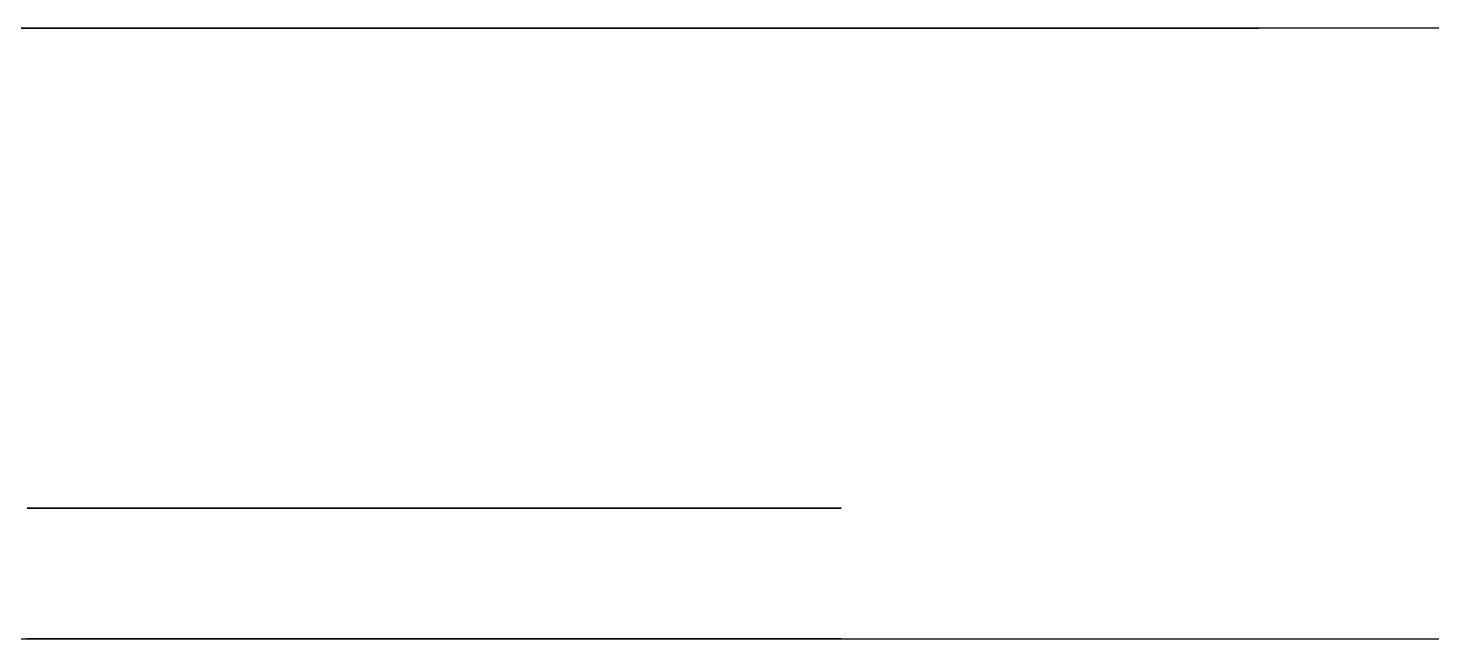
# Model space of a CAD drawing. Header units: metres. Extents: x 0 to 420, y 0 to 297.
# Drawn here: x 158.126 to 161.628, y 61.431 to 62.955 of the extents above; entities that cross this region are included whole.
import ezdxf

# ---------------------------------------------------------------- set-up
doc = ezdxf.new("R2010")
doc.units = ezdxf.units.M

msp = doc.modelspace()

# ---------------------------------------------------------------- linework, layer by layer
at = {"layer": 'GEOMETRY'}
for p, q in [((170.0863, 62.955), (148.6739, 62.955)), ((170.0863, 62.955), (149.6899, 62.955)), ((158.0366, 62.955), (158.1288, 62.955)), ((158.1288, 62.955), (158.0366, 62.955)), ((158.0366, 62.955), (158.1288, 62.955)), ((158.1288, 62.955), (158.0366, 62.955)), ((158.1288, 62.955), (158.2209, 62.955)), ((158.2209, 62.955), (158.1288, 62.955)), ((158.1288, 62.955), (158.2209, 62.955)), ((158.2209, 62.955), (158.1288, 62.955)), ((158.2209, 62.955), (158.3111, 62.955)), ((158.3111, 62.955), (158.2209, 62.955)), ((158.2209, 62.955), (158.3111, 62.955)), ((158.3111, 62.955), (158.2209, 62.955)), ((158.3111, 62.955), (158.4009, 62.955)), ((158.4009, 62.955), (158.3111, 62.955)), ((158.3111, 62.955), (158.4009, 62.955)), ((158.4009, 62.955), (158.3111, 62.955)), ((158.4009, 62.955), (158.4907, 62.955)), ((158.4907, 62.955), (158.4009, 62.955)), ((158.4009, 62.955), (158.4907, 62.955)), ((158.4907, 62.955), (158.4009, 62.955)), ((158.4907, 62.955), (158.5805, 62.955)), ((158.5805, 62.955), (158.4907, 62.955)), ((158.4907, 62.955), (158.5805, 62.955)), ((158.5805, 62.955), (158.4907, 62.955)), ((158.5805, 62.955), (158.6693, 62.955)), ((158.6693, 62.955), (158.5805, 62.955)), ((158.5805, 62.955), (158.6693, 62.955)), ((158.6693, 62.955), (158.5805, 62.955)), ((158.6693, 62.955), (158.7557, 62.955)), ((158.7557, 62.955), (158.6693, 62.955)), ((158.6693, 62.955), (158.7557, 62.955)), ((158.7557, 62.955), (158.6693, 62.955)), ((158.7557, 62.955), (158.842, 62.955)), ((158.842, 62.955), (158.7557, 62.955)), ((158.7557, 62.955), (158.842, 62.955)), ((158.842, 62.955), (158.7557, 62.955)), ((158.842, 62.955), (158.9284, 62.955)), ((158.9284, 62.955), (158.842, 62.955)), ((158.842, 62.955), (158.9284, 62.955)), ((158.9284, 62.955), (158.842, 62.955)), ((158.9284, 62.955), (159.0147, 62.955)), ((159.0147, 62.955), (158.9284, 62.955)), ((158.9284, 62.955), (159.0147, 62.955)), ((159.0147, 62.955), (158.9284, 62.955)), ((159.0147, 62.955), (159.0978, 62.955)), ((159.0978, 62.955), (159.0147, 62.955)), ((159.0147, 62.955), (159.0978, 62.955)), ((159.0978, 62.955), (159.0147, 62.955)), ((159.0978, 62.955), (159.1796, 62.955)), ((159.1796, 62.955), (159.0978, 62.955)), ((159.0978, 62.955), (159.1796, 62.955)), ((159.1796, 62.955), (159.0978, 62.955)), ((159.1796, 62.955), (159.2614, 62.955)), ((159.2614, 62.955), (159.1796, 62.955)), ((159.1796, 62.955), (159.2614, 62.955)), ((159.2614, 62.955), (159.1796, 62.955)), ((159.2614, 62.955), (159.3432, 62.955)), ((159.3432, 62.955), (159.2614, 62.955)), ((159.2614, 62.955), (159.3432, 62.955)), ((159.3432, 62.955), (159.2614, 62.955)), ((159.3432, 62.955), (159.4242, 62.955)), ((159.4242, 62.955), (159.3432, 62.955)), ((159.3432, 62.955), (159.4242, 62.955)), ((159.4242, 62.955), (159.3432, 62.955)), ((159.4242, 62.955), (159.5004, 62.955)), ((159.5004, 62.955), (159.4242, 62.955)), ((159.4242, 62.955), (159.5004, 62.955)), ((159.5004, 62.955), (159.4242, 62.955)), ((159.5004, 62.955), (159.5767, 62.955)), ((159.5767, 62.955), (159.5004, 62.955)), ((159.5004, 62.955), (159.5767, 62.955)), ((159.5767, 62.955), (159.5004, 62.955)), ((159.5767, 62.955), (159.6529, 62.955)), ((159.6529, 62.955), (159.5767, 62.955)), ((159.5767, 62.955), (159.6529, 62.955)), ((159.6529, 62.955), (159.5767, 62.955)), ((159.6529, 62.955), (159.7291, 62.955)), ((159.7291, 62.955), (159.6529, 62.955)), ((159.6529, 62.955), (159.7291, 62.955)), ((159.7291, 62.955), (159.6529, 62.955)), ((159.7291, 62.955), (159.8016, 62.955)), ((159.8016, 62.955), (159.7291, 62.955)), ((159.7291, 62.955), (159.8016, 62.955)), ((159.8016, 62.955), (159.7291, 62.955)), ((159.8016, 62.955), (159.8713, 62.955)), ((159.8713, 62.955), (159.8016, 62.955)), ((159.8016, 62.955), (159.8713, 62.955)), ((159.8713, 62.955), (159.8016, 62.955)), ((159.8713, 62.955), (159.941, 62.955)), ((159.941, 62.955), (159.8713, 62.955)), ((159.8713, 62.955), (159.941, 62.955)), ((159.941, 62.955), (159.8713, 62.955)), ((159.941, 62.955), (160.0107, 62.955)), ((160.0107, 62.955), (159.941, 62.955)), ((159.941, 62.955), (160.0107, 62.955)), ((160.0107, 62.955), (159.941, 62.955)), ((160.0107, 62.955), (160.0804, 62.955)), ((160.0804, 62.955), (160.0107, 62.955)), ((160.0107, 62.955), (160.0804, 62.955)), ((160.0804, 62.955), (160.0107, 62.955)), ((160.0804, 62.955), (160.1426, 62.955)), ((160.1426, 62.955), (160.0804, 62.955)), ((160.0804, 62.955), (160.1426, 62.955)), ((160.1426, 62.955), (160.0804, 62.955)), ((160.1426, 62.955), (160.2049, 62.955)), ((160.2049, 62.955), (160.1426, 62.955)), ((160.1426, 62.955), (160.2049, 62.955)), ((160.2049, 62.955), (160.1426, 62.955)), ((160.2049, 62.955), (160.2672, 62.955)), ((160.2672, 62.955), (160.2049, 62.955)), ((160.2049, 62.955), (160.2672, 62.955)), ((160.2672, 62.955), (160.2049, 62.955)), ((160.2672, 62.955), (160.3295, 62.955)), ((160.3295, 62.955), (160.2672, 62.955)), ((160.2672, 62.955), (160.3295, 62.955)), ((160.3295, 62.955), (160.2672, 62.955)), ((160.3295, 62.955), (160.3882, 62.955)), ((160.3882, 62.955), (160.3295, 62.955)), ((160.3295, 62.955), (160.3882, 62.955)), ((160.3882, 62.955), (160.3295, 62.955)), ((160.3882, 62.955), (160.4423, 62.955)), ((160.4423, 62.955), (160.3882, 62.955)), ((160.3882, 62.955), (160.4423, 62.955)), ((160.4423, 62.955), (160.3882, 62.955)), ((160.4423, 62.955), (160.4964, 62.955)), ((160.4964, 62.955), (160.4423, 62.955)), ((160.4423, 62.955), (160.4964, 62.955)), ((160.4964, 62.955), (160.4423, 62.955)), ((160.4964, 62.955), (160.5505, 62.955)), ((160.5505, 62.955), (160.4964, 62.955)), ((160.4964, 62.955), (160.5505, 62.955)), ((160.5505, 62.955), (160.4964, 62.955)), ((160.5505, 62.955), (160.6046, 62.955)), ((160.6046, 62.955), (160.5505, 62.955)), ((160.5505, 62.955), (160.6046, 62.955)), ((160.6046, 62.955), (160.5505, 62.955)), ((160.6046, 62.955), (160.651, 62.955)), ((160.651, 62.955), (160.6046, 62.955)), ((160.6046, 62.955), (160.651, 62.955)), ((160.651, 62.955), (160.6046, 62.955)), ((160.651, 62.955), (160.6963, 62.955)), ((160.6963, 62.955), (160.651, 62.955)), ((160.651, 62.955), (160.6963, 62.955)), ((160.6963, 62.955), (160.651, 62.955)), ((160.6963, 62.955), (160.7415, 62.955)), ((160.7415, 62.955), (160.6963, 62.955)), ((160.6963, 62.955), (160.7415, 62.955)), ((160.7415, 62.955), (160.6963, 62.955)), ((160.7415, 62.955), (160.7867, 62.955)), ((160.7867, 62.955), (160.7415, 62.955)), ((160.7415, 62.955), (160.7867, 62.955)), ((160.7867, 62.955), (160.7415, 62.955)), ((160.7867, 62.955), (160.8292, 62.955)), ((160.8292, 62.955), (160.7867, 62.955)), ((160.7867, 62.955), (160.8292, 62.955)), ((160.8292, 62.955), (160.7867, 62.955)), ((160.8292, 62.955), (160.865, 62.955)), ((160.865, 62.955), (160.8292, 62.955)), ((160.8292, 62.955), (160.865, 62.955)), ((160.865, 62.955), (160.8292, 62.955)), ((160.865, 62.955), (160.9007, 62.955)), ((160.9007, 62.955), (160.865, 62.955)), ((160.865, 62.955), (160.9007, 62.955)), ((160.9007, 62.955), (160.865, 62.955)), ((160.9007, 62.955), (160.9365, 62.955)), ((160.9365, 62.955), (160.9007, 62.955)), ((160.9007, 62.955), (160.9365, 62.955)), ((160.9365, 62.955), (160.9007, 62.955)), ((160.9365, 62.955), (160.9723, 62.955)), ((160.9723, 62.955), (160.9365, 62.955)), ((160.9365, 62.955), (160.9723, 62.955)), ((160.9723, 62.955), (160.9365, 62.955)), ((160.9723, 62.955), (161.001, 62.955)), ((161.001, 62.955), (160.9723, 62.955)), ((160.9723, 62.955), (161.001, 62.955)), ((161.001, 62.955), (160.9723, 62.955)), ((161.001, 62.955), (161.0268, 62.955)), ((161.0268, 62.955), (161.001, 62.955)), ((161.001, 62.955), (161.0268, 62.955)), ((161.0268, 62.955), (161.001, 62.955)), ((161.0268, 62.955), (161.0527, 62.955)), ((161.0527, 62.955), (161.0268, 62.955)), ((161.0268, 62.955), (161.0527, 62.955)), ((161.0527, 62.955), (161.0268, 62.955)), ((161.0527, 62.955), (161.0786, 62.955)), ((161.0786, 62.955), (161.0527, 62.955)), ((161.0527, 62.955), (161.0786, 62.955)), ((161.0786, 62.955), (161.0527, 62.955)), ((161.0786, 62.955), (161.103, 62.955)), ((161.103, 62.955), (161.0786, 62.955)), ((161.0786, 62.955), (161.103, 62.955)), ((161.103, 62.955), (161.0786, 62.955)), ((161.103, 62.955), (161.1186, 62.955)), ((161.1186, 62.955), (161.103, 62.955)), ((161.103, 62.955), (161.1186, 62.955)), ((161.1186, 62.955), (161.103, 62.955)), ((161.1186, 62.955), (161.1343, 62.955)), ((161.1343, 62.955), (161.1186, 62.955)), ((161.1186, 62.955), (161.1343, 62.955)), ((161.1343, 62.955), (161.1186, 62.955)), ((161.1343, 62.955), (161.15, 62.955)), ((161.15, 62.955), (161.1343, 62.955)), ((161.1343, 62.955), (161.15, 62.955)), ((161.15, 62.955), (161.1343, 62.955)), ((161.15, 62.955), (161.1656, 62.955)), ((161.1656, 62.955), (161.15, 62.955)), ((161.15, 62.955), (161.1656, 62.955)), ((161.1656, 62.955), (161.15, 62.955)), ((161.1656, 62.955), (161.1753, 62.955)), ((161.1753, 62.955), (161.1656, 62.955)), ((161.1656, 62.955), (161.1753, 62.955)), ((161.1753, 62.955), (161.1656, 62.955)), ((161.1753, 62.955), (161.1806, 62.955)), ((161.1806, 62.955), (161.1753, 62.955)), ((161.1753, 62.955), (161.1806, 62.955)), ((161.1806, 62.955), (161.1753, 62.955)), ((161.1806, 62.955), (161.1858, 62.955)), ((161.1858, 62.955), (161.1806, 62.955)), ((161.1806, 62.955), (161.1858, 62.955)), ((161.1858, 62.955), (161.1806, 62.955)), ((161.1858, 62.955), (161.191, 62.955)), ((161.191, 62.955), (161.1858, 62.955)), ((161.1858, 62.955), (161.191, 62.955)), ((161.191, 62.955), (161.1858, 62.955)), ((161.191, 62.955), (161.1963, 62.955)), ((161.1963, 62.955), (161.191, 62.955)), ((161.191, 62.955), (161.1963, 62.955)), ((161.1963, 62.955), (161.191, 62.955)), ((158.1235, 61.757), (158.1888, 61.757)), ((158.1888, 61.757), (158.1235, 61.757)), ((158.1235, 61.757), (158.1888, 61.757)), ((158.1888, 61.757), (158.1235, 61.757)), ((158.1888, 61.757), (158.2541, 61.757)), ((158.2541, 61.757), (158.1888, 61.757)), ((158.1888, 61.757), (158.2541, 61.757)), ((158.2541, 61.757), (158.1888, 61.757)), ((158.2541, 61.757), (158.3186, 61.757)), ((158.3186, 61.757), (158.2541, 61.757)), ((158.2541, 61.757), (158.3186, 61.757)), ((158.3186, 61.757), (158.2541, 61.757)), ((158.3186, 61.757), (158.3814, 61.757)), ((158.3814, 61.757), (158.3186, 61.757)), ((158.3186, 61.757), (158.3814, 61.757)), ((158.3814, 61.757), (158.3186, 61.757)), ((158.3814, 61.757), (158.4441, 61.757)), ((158.4441, 61.757), (158.3814, 61.757)), ((158.3814, 61.757), (158.4441, 61.757)), ((158.4441, 61.757), (158.3814, 61.757)), ((158.4441, 61.757), (158.5069, 61.757)), ((158.5069, 61.757), (158.4441, 61.757)), ((158.4441, 61.757), (158.5069, 61.757)), ((158.5069, 61.757), (158.4441, 61.757)), ((158.5069, 61.757), (158.5696, 61.757)), ((158.5696, 61.757), (158.5069, 61.757)), ((158.5069, 61.757), (158.5696, 61.757)), ((158.5696, 61.757), (158.5069, 61.757)), ((158.5696, 61.757), (158.63, 61.757)), ((158.63, 61.757), (158.5696, 61.757)), ((158.5696, 61.757), (158.63, 61.757)), ((158.63, 61.757), (158.5696, 61.757)), ((158.63, 61.757), (158.6894, 61.757)), ((158.6894, 61.757), (158.63, 61.757)), ((158.63, 61.757), (158.6894, 61.757)), ((158.6894, 61.757), (158.63, 61.757)), ((158.6894, 61.757), (158.7489, 61.757)), ((158.7489, 61.757), (158.6894, 61.757)), ((158.6894, 61.757), (158.7489, 61.757)), ((158.7489, 61.757), (158.6894, 61.757)), ((158.7489, 61.757), (158.8083, 61.757)), ((158.8083, 61.757), (158.7489, 61.757)), ((158.7489, 61.757), (158.8083, 61.757)), ((158.8083, 61.757), (158.7489, 61.757)), ((158.8083, 61.757), (158.8672, 61.757)), ((158.8672, 61.757), (158.8083, 61.757)), ((158.8083, 61.757), (158.8672, 61.757)), ((158.8672, 61.757), (158.8083, 61.757)), ((158.8672, 61.757), (158.9226, 61.757)), ((158.9226, 61.757), (158.8672, 61.757)), ((158.8672, 61.757), (158.9226, 61.757)), ((158.9226, 61.757), (158.8672, 61.757)), ((158.9226, 61.757), (158.978, 61.757)), ((158.978, 61.757), (158.9226, 61.757)), ((158.9226, 61.757), (158.978, 61.757)), ((158.978, 61.757), (158.9226, 61.757)), ((158.978, 61.757), (159.0333, 61.757)), ((159.0333, 61.757), (158.978, 61.757)), ((158.978, 61.757), (159.0333, 61.757)), ((159.0333, 61.757), (158.978, 61.757)), ((159.0333, 61.757), (159.0887, 61.757)), ((159.0887, 61.757), (159.0333, 61.757)), ((159.0333, 61.757), (159.0887, 61.757)), ((159.0887, 61.757), (159.0333, 61.757)), ((159.0887, 61.757), (159.1414, 61.757)), ((159.1414, 61.757), (159.0887, 61.757)), ((159.0887, 61.757), (159.1414, 61.757)), ((159.1414, 61.757), (159.0887, 61.757)), ((159.1414, 61.757), (159.1921, 61.757)), ((159.1921, 61.757), (159.1414, 61.757)), ((159.1414, 61.757), (159.1921, 61.757)), ((159.1921, 61.757), (159.1414, 61.757)), ((159.1921, 61.757), (159.2427, 61.757)), ((159.2427, 61.757), (159.1921, 61.757)), ((159.1921, 61.757), (159.2427, 61.757)), ((159.2427, 61.757), (159.1921, 61.757)), ((159.2427, 61.757), (159.2933, 61.757)), ((159.2933, 61.757), (159.2427, 61.757)), ((159.2427, 61.757), (159.2933, 61.757)), ((159.2933, 61.757), (159.2427, 61.757)), ((159.2933, 61.757), (159.344, 61.757)), ((159.344, 61.757), (159.2933, 61.757)), ((159.2933, 61.757), (159.344, 61.757)), ((159.344, 61.757), (159.2933, 61.757)), ((159.344, 61.757), (159.3892, 61.757)), ((159.3892, 61.757), (159.344, 61.757)), ((159.344, 61.757), (159.3892, 61.757)), ((159.3892, 61.757), (159.344, 61.757)), ((159.3892, 61.757), (159.4345, 61.757)), ((159.4345, 61.757), (159.3892, 61.757)), ((159.3892, 61.757), (159.4345, 61.757)), ((159.4345, 61.757), (159.3892, 61.757)), ((159.4345, 61.757), (159.4797, 61.757)), ((159.4797, 61.757), (159.4345, 61.757)), ((159.4345, 61.757), (159.4797, 61.757)), ((159.4797, 61.757), (159.4345, 61.757)), ((159.4797, 61.757), (159.525, 61.757)), ((159.525, 61.757), (159.4797, 61.757)), ((159.4797, 61.757), (159.525, 61.757)), ((159.525, 61.757), (159.4797, 61.757)), ((159.525, 61.757), (159.5677, 61.757)), ((159.5677, 61.757), (159.525, 61.757)), ((159.525, 61.757), (159.5677, 61.757)), ((159.5677, 61.757), (159.525, 61.757)), ((159.5677, 61.757), (159.607, 61.757)), ((159.607, 61.757), (159.5677, 61.757)), ((159.5677, 61.757), (159.607, 61.757)), ((159.607, 61.757), (159.5677, 61.757)), ((159.607, 61.757), (159.6463, 61.757)), ((159.6463, 61.757), (159.607, 61.757)), ((159.607, 61.757), (159.6463, 61.757)), ((159.6463, 61.757), (159.607, 61.757)), ((159.6463, 61.757), (159.6856, 61.757)), ((159.6856, 61.757), (159.6463, 61.757)), ((159.6463, 61.757), (159.6856, 61.757)), ((159.6856, 61.757), (159.6463, 61.757)), ((159.6856, 61.757), (159.7249, 61.757)), ((159.7249, 61.757), (159.6856, 61.757)), ((159.6856, 61.757), (159.7249, 61.757)), ((159.7249, 61.757), (159.6856, 61.757)), ((159.7249, 61.757), (159.7587, 61.757)), ((159.7587, 61.757), (159.7249, 61.757)), ((159.7249, 61.757), (159.7587, 61.757)), ((159.7587, 61.757), (159.7249, 61.757)), ((159.7587, 61.757), (159.7915, 61.757)), ((159.7915, 61.757), (159.7587, 61.757)), ((159.7587, 61.757), (159.7915, 61.757)), ((159.7915, 61.757), (159.7587, 61.757)), ((159.7915, 61.757), (159.8244, 61.757)), ((159.8244, 61.757), (159.7915, 61.757)), ((159.7915, 61.757), (159.8244, 61.757)), ((159.8244, 61.757), (159.7915, 61.757)), ((159.8244, 61.757), (159.8572, 61.757)), ((159.8572, 61.757), (159.8244, 61.757)), ((159.8244, 61.757), (159.8572, 61.757)), ((159.8572, 61.757), (159.8244, 61.757)), ((159.8572, 61.757), (159.8881, 61.757)), ((159.8881, 61.757), (159.8572, 61.757)), ((159.8572, 61.757), (159.8881, 61.757)), ((159.8881, 61.757), (159.8572, 61.757)), ((159.8881, 61.757), (159.9141, 61.757)), ((159.9141, 61.757), (159.8881, 61.757)), ((159.8881, 61.757), (159.9141, 61.757)), ((159.9141, 61.757), (159.8881, 61.757)), ((159.9141, 61.757), (159.9401, 61.757)), ((159.9401, 61.757), (159.9141, 61.757)), ((159.9141, 61.757), (159.9401, 61.757)), ((159.9401, 61.757), (159.9141, 61.757)), ((159.9401, 61.757), (159.9661, 61.757)), ((159.9661, 61.757), (159.9401, 61.757)), ((159.9401, 61.757), (159.9661, 61.757)), ((159.9661, 61.757), (159.9401, 61.757)), ((159.9661, 61.757), (159.9921, 61.757)), ((159.9921, 61.757), (159.9661, 61.757)), ((159.9661, 61.757), (159.9921, 61.757)), ((159.9921, 61.757), (159.9661, 61.757)), ((159.9921, 61.757), (160.0129, 61.757)), ((160.0129, 61.757), (159.9921, 61.757)), ((159.9921, 61.757), (160.0129, 61.757)), ((160.0129, 61.757), (159.9921, 61.757)), ((160.0129, 61.757), (160.0317, 61.757)), ((160.0317, 61.757), (160.0129, 61.757)), ((160.0129, 61.757), (160.0317, 61.757)), ((160.0317, 61.757), (160.0129, 61.757)), ((160.0317, 61.757), (160.0505, 61.757)), ((160.0505, 61.757), (160.0317, 61.757)), ((160.0317, 61.757), (160.0505, 61.757)), ((160.0505, 61.757), (160.0317, 61.757)), ((160.0505, 61.757), (160.0693, 61.757)), ((160.0693, 61.757), (160.0505, 61.757)), ((160.0505, 61.757), (160.0693, 61.757)), ((160.0693, 61.757), (160.0505, 61.757)), ((160.0693, 61.757), (160.0871, 61.757)), ((160.0871, 61.757), (160.0693, 61.757)), ((160.0693, 61.757), (160.0871, 61.757)), ((160.0871, 61.757), (160.0693, 61.757)), ((160.0871, 61.757), (160.0985, 61.757)), ((160.0985, 61.757), (160.0871, 61.757)), ((160.0871, 61.757), (160.0985, 61.757)), ((160.0985, 61.757), (160.0871, 61.757)), ((160.0985, 61.757), (160.1098, 61.757)), ((160.1098, 61.757), (160.0985, 61.757)), ((160.0985, 61.757), (160.1098, 61.757)), ((160.1098, 61.757), (160.0985, 61.757)), ((160.1098, 61.757), (160.1212, 61.757)), ((160.1212, 61.757), (160.1098, 61.757)), ((160.1098, 61.757), (160.1212, 61.757)), ((160.1212, 61.757), (160.1098, 61.757)), ((160.1212, 61.757), (160.1326, 61.757)), ((160.1326, 61.757), (160.1212, 61.757)), ((160.1212, 61.757), (160.1326, 61.757)), ((160.1326, 61.757), (160.1212, 61.757)), ((160.1326, 61.757), (160.1396, 61.757)), ((160.1396, 61.757), (160.1326, 61.757)), ((160.1326, 61.757), (160.1396, 61.757)), ((160.1396, 61.757), (160.1326, 61.757)), ((160.1396, 61.757), (160.1435, 61.757)), ((160.1435, 61.757), (160.1396, 61.757)), ((160.1396, 61.757), (160.1435, 61.757)), ((160.1435, 61.757), (160.1396, 61.757)), ((160.1435, 61.757), (160.1473, 61.757)), ((160.1473, 61.757), (160.1435, 61.757)), ((160.1435, 61.757), (160.1473, 61.757)), ((160.1473, 61.757), (160.1435, 61.757)), ((160.1473, 61.757), (160.1511, 61.757)), ((160.1511, 61.757), (160.1473, 61.757)), ((160.1473, 61.757), (160.1511, 61.757)), ((160.1511, 61.757), (160.1473, 61.757)), ((160.1511, 61.757), (160.1549, 61.757)), ((160.1549, 61.757), (160.1511, 61.757)), ((160.1511, 61.757), (160.1549, 61.757)), ((160.1549, 61.757), (160.1511, 61.757)), ((148.6739, 61.431), (170.0863, 61.431)), ((149.6899, 61.431), (170.0863, 61.431)), ((158.1235, 61.431), (158.1888, 61.431)), ((158.1888, 61.431), (158.1235, 61.431)), ((158.1235, 61.431), (158.1888, 61.431)), ((158.1888, 61.431), (158.1235, 61.431)), ((158.1888, 61.431), (158.2541, 61.431)), ((158.2541, 61.431), (158.1888, 61.431)), ((158.1888, 61.431), (158.2541, 61.431)), ((158.2541, 61.431), (158.1888, 61.431)), ((158.2541, 61.431), (158.3186, 61.431)), ((158.3186, 61.431), (158.2541, 61.431)), ((158.2541, 61.431), (158.3186, 61.431)), ((158.3186, 61.431), (158.2541, 61.431)), ((158.3186, 61.431), (158.3814, 61.431)), ((158.3814, 61.431), (158.3186, 61.431)), ((158.3186, 61.431), (158.3814, 61.431)), ((158.3814, 61.431), (158.3186, 61.431)), ((158.3814, 61.431), (158.4441, 61.431)), ((158.4441, 61.431), (158.3814, 61.431)), ((158.3814, 61.431), (158.4441, 61.431)), ((158.4441, 61.431), (158.3814, 61.431)), ((158.4441, 61.431), (158.5069, 61.431)), ((158.5069, 61.431), (158.4441, 61.431)), ((158.4441, 61.431), (158.5069, 61.431)), ((158.5069, 61.431), (158.4441, 61.431)), ((158.5069, 61.431), (158.5696, 61.431)), ((158.5696, 61.431), (158.5069, 61.431)), ((158.5069, 61.431), (158.5696, 61.431)), ((158.5696, 61.431), (158.5069, 61.431)), ((158.5696, 61.431), (158.63, 61.431)), ((158.63, 61.431), (158.5696, 61.431)), ((158.5696, 61.431), (158.63, 61.431)), ((158.63, 61.431), (158.5696, 61.431)), ((158.63, 61.431), (158.6894, 61.431)), ((158.6894, 61.431), (158.63, 61.431)), ((158.63, 61.431), (158.6894, 61.431)), ((158.6894, 61.431), (158.63, 61.431)), ((158.6894, 61.431), (158.7489, 61.431)), ((158.7489, 61.431), (158.6894, 61.431)), ((158.6894, 61.431), (158.7489, 61.431)), ((158.7489, 61.431), (158.6894, 61.431)), ((158.7489, 61.431), (158.8083, 61.431)), ((158.8083, 61.431), (158.7489, 61.431)), ((158.7489, 61.431), (158.8083, 61.431)), ((158.8083, 61.431), (158.7489, 61.431)), ((158.8083, 61.431), (158.8672, 61.431)), ((158.8672, 61.431), (158.8083, 61.431)), ((158.8083, 61.431), (158.8672, 61.431)), ((158.8672, 61.431), (158.8083, 61.431)), ((158.8672, 61.431), (158.9226, 61.431)), ((158.9226, 61.431), (158.8672, 61.431)), ((158.8672, 61.431), (158.9226, 61.431)), ((158.9226, 61.431), (158.8672, 61.431)), ((158.9226, 61.431), (158.978, 61.431)), ((158.978, 61.431), (158.9226, 61.431)), ((158.9226, 61.431), (158.978, 61.431)), ((158.978, 61.431), (158.9226, 61.431)), ((158.978, 61.431), (159.0333, 61.431)), ((159.0333, 61.431), (158.978, 61.431)), ((158.978, 61.431), (159.0333, 61.431)), ((159.0333, 61.431), (158.978, 61.431)), ((159.0333, 61.431), (159.0887, 61.431)), ((159.0887, 61.431), (159.0333, 61.431)), ((159.0333, 61.431), (159.0887, 61.431)), ((159.0887, 61.431), (159.0333, 61.431)), ((159.0887, 61.431), (159.1414, 61.431)), ((159.1414, 61.431), (159.0887, 61.431)), ((159.0887, 61.431), (159.1414, 61.431)), ((159.1414, 61.431), (159.0887, 61.431)), ((159.1414, 61.431), (159.1921, 61.431)), ((159.1921, 61.431), (159.1414, 61.431)), ((159.1414, 61.431), (159.1921, 61.431)), ((159.1921, 61.431), (159.1414, 61.431)), ((159.1921, 61.431), (159.2427, 61.431)), ((159.2427, 61.431), (159.1921, 61.431)), ((159.1921, 61.431), (159.2427, 61.431)), ((159.2427, 61.431), (159.1921, 61.431)), ((159.2427, 61.431), (159.2933, 61.431)), ((159.2933, 61.431), (159.2427, 61.431)), ((159.2427, 61.431), (159.2933, 61.431)), ((159.2933, 61.431), (159.2427, 61.431)), ((159.2933, 61.431), (159.344, 61.431)), ((159.344, 61.431), (159.2933, 61.431)), ((159.2933, 61.431), (159.344, 61.431)), ((159.344, 61.431), (159.2933, 61.431)), ((159.344, 61.431), (159.3892, 61.431)), ((159.3892, 61.431), (159.344, 61.431)), ((159.344, 61.431), (159.3892, 61.431)), ((159.3892, 61.431), (159.344, 61.431)), ((159.3892, 61.431), (159.4345, 61.431)), ((159.4345, 61.431), (159.3892, 61.431)), ((159.3892, 61.431), (159.4345, 61.431)), ((159.4345, 61.431), (159.3892, 61.431)), ((159.4345, 61.431), (159.4797, 61.431)), ((159.4797, 61.431), (159.4345, 61.431)), ((159.4345, 61.431), (159.4797, 61.431)), ((159.4797, 61.431), (159.4345, 61.431)), ((159.4797, 61.431), (159.525, 61.431)), ((159.525, 61.431), (159.4797, 61.431)), ((159.4797, 61.431), (159.525, 61.431)), ((159.525, 61.431), (159.4797, 61.431)), ((159.525, 61.431), (159.5677, 61.431)), ((159.5677, 61.431), (159.525, 61.431)), ((159.525, 61.431), (159.5677, 61.431)), ((159.5677, 61.431), (159.525, 61.431)), ((159.5677, 61.431), (159.607, 61.431)), ((159.607, 61.431), (159.5677, 61.431)), ((159.5677, 61.431), (159.607, 61.431)), ((159.607, 61.431), (159.5677, 61.431)), ((159.607, 61.431), (159.6463, 61.431)), ((159.6463, 61.431), (159.607, 61.431)), ((159.607, 61.431), (159.6463, 61.431)), ((159.6463, 61.431), (159.607, 61.431)), ((159.6463, 61.431), (159.6856, 61.431)), ((159.6856, 61.431), (159.6463, 61.431)), ((159.6463, 61.431), (159.6856, 61.431)), ((159.6856, 61.431), (159.6463, 61.431)), ((159.6856, 61.431), (159.7249, 61.431)), ((159.7249, 61.431), (159.6856, 61.431)), ((159.6856, 61.431), (159.7249, 61.431)), ((159.7249, 61.431), (159.6856, 61.431)), ((159.7249, 61.431), (159.7587, 61.431)), ((159.7587, 61.431), (159.7249, 61.431)), ((159.7249, 61.431), (159.7587, 61.431)), ((159.7587, 61.431), (159.7249, 61.431)), ((159.7587, 61.431), (159.7915, 61.431)), ((159.7915, 61.431), (159.7587, 61.431)), ((159.7587, 61.431), (159.7915, 61.431)), ((159.7915, 61.431), (159.7587, 61.431)), ((159.7915, 61.431), (159.8244, 61.431)), ((159.8244, 61.431), (159.7915, 61.431)), ((159.7915, 61.431), (159.8244, 61.431)), ((159.8244, 61.431), (159.7915, 61.431)), ((159.8244, 61.431), (159.8572, 61.431)), ((159.8572, 61.431), (159.8244, 61.431)), ((159.8244, 61.431), (159.8572, 61.431)), ((159.8572, 61.431), (159.8244, 61.431)), ((159.8572, 61.431), (159.8881, 61.431)), ((159.8881, 61.431), (159.8572, 61.431)), ((159.8572, 61.431), (159.8881, 61.431)), ((159.8881, 61.431), (159.8572, 61.431)), ((159.8881, 61.431), (159.9141, 61.431)), ((159.9141, 61.431), (159.8881, 61.431)), ((159.8881, 61.431), (159.9141, 61.431)), ((159.9141, 61.431), (159.8881, 61.431)), ((159.9141, 61.431), (159.9401, 61.431)), ((159.9401, 61.431), (159.9141, 61.431)), ((159.9141, 61.431), (159.9401, 61.431)), ((159.9401, 61.431), (159.9141, 61.431)), ((159.9401, 61.431), (159.9661, 61.431)), ((159.9661, 61.431), (159.9401, 61.431)), ((159.9401, 61.431), (159.9661, 61.431)), ((159.9661, 61.431), (159.9401, 61.431)), ((159.9661, 61.431), (159.9921, 61.431)), ((159.9921, 61.431), (159.9661, 61.431)), ((159.9661, 61.431), (159.9921, 61.431)), ((159.9921, 61.431), (159.9661, 61.431)), ((159.9921, 61.431), (160.0129, 61.431)), ((160.0129, 61.431), (159.9921, 61.431)), ((159.9921, 61.431), (160.0129, 61.431)), ((160.0129, 61.431), (159.9921, 61.431)), ((160.0129, 61.431), (160.0317, 61.431)), ((160.0317, 61.431), (160.0129, 61.431)), ((160.0129, 61.431), (160.0317, 61.431)), ((160.0317, 61.431), (160.0129, 61.431)), ((160.0317, 61.431), (160.0505, 61.431)), ((160.0505, 61.431), (160.0317, 61.431)), ((160.0317, 61.431), (160.0505, 61.431)), ((160.0505, 61.431), (160.0317, 61.431)), ((160.0505, 61.431), (160.0693, 61.431)), ((160.0693, 61.431), (160.0505, 61.431)), ((160.0505, 61.431), (160.0693, 61.431)), ((160.0693, 61.431), (160.0505, 61.431)), ((160.0693, 61.431), (160.0871, 61.431)), ((160.0871, 61.431), (160.0693, 61.431)), ((160.0693, 61.431), (160.0871, 61.431)), ((160.0871, 61.431), (160.0693, 61.431)), ((160.0871, 61.431), (160.0985, 61.431)), ((160.0985, 61.431), (160.0871, 61.431)), ((160.0871, 61.431), (160.0985, 61.431)), ((160.0985, 61.431), (160.0871, 61.431)), ((160.0985, 61.431), (160.1098, 61.431)), ((160.1098, 61.431), (160.0985, 61.431)), ((160.0985, 61.431), (160.1098, 61.431)), ((160.1098, 61.431), (160.0985, 61.431)), ((160.1098, 61.431), (160.1212, 61.431)), ((160.1212, 61.431), (160.1098, 61.431)), ((160.1098, 61.431), (160.1212, 61.431)), ((160.1212, 61.431), (160.1098, 61.431)), ((160.1212, 61.431), (160.1326, 61.431)), ((160.1326, 61.431), (160.1212, 61.431)), ((160.1212, 61.431), (160.1326, 61.431)), ((160.1326, 61.431), (160.1212, 61.431)), ((160.1326, 61.431), (160.1396, 61.431)), ((160.1396, 61.431), (160.1326, 61.431)), ((160.1326, 61.431), (160.1396, 61.431)), ((160.1396, 61.431), (160.1326, 61.431)), ((160.1396, 61.431), (160.1435, 61.431)), ((160.1435, 61.431), (160.1396, 61.431)), ((160.1396, 61.431), (160.1435, 61.431)), ((160.1435, 61.431), (160.1396, 61.431)), ((160.1435, 61.431), (160.1473, 61.431)), ((160.1473, 61.431), (160.1435, 61.431)), ((160.1435, 61.431), (160.1473, 61.431)), ((160.1473, 61.431), (160.1435, 61.431)), ((160.1473, 61.431), (160.1511, 61.431)), ((160.1511, 61.431), (160.1473, 61.431)), ((160.1473, 61.431), (160.1511, 61.431)), ((160.1511, 61.431), (160.1473, 61.431)), ((160.1511, 61.431), (160.1549, 61.431)), ((160.1549, 61.431), (160.1511, 61.431)), ((160.1511, 61.431), (160.1549, 61.431)), ((160.1549, 61.431), (160.1511, 61.431))]:
    msp.add_line(p, q, dxfattribs=at)

doc.saveas('drawing.dxf')
